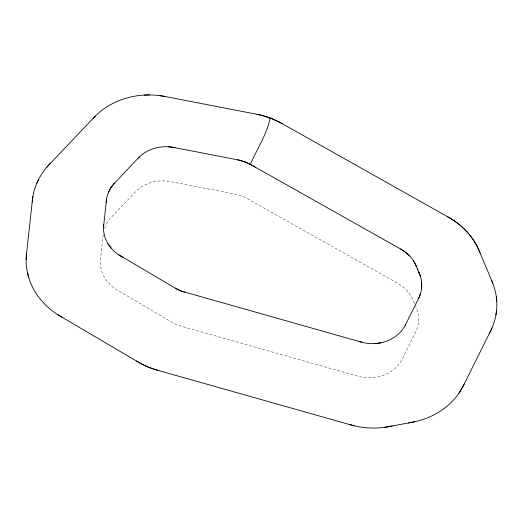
<?xml version="1.0" encoding="UTF-8"?>
<svg xmlns="http://www.w3.org/2000/svg" width="523" height="523" viewBox="0 0 523 523"><rect width="100%" height="100%" fill="white"/><g stroke="black" fill="none" stroke-linecap="round" stroke-linejoin="round"><path stroke-width="0.39" stroke-dasharray="2.62 1.96" d="M103.181 234.637L100.501 259.022A36.911 32.681 5.3 0 0 117.296 290.062L172.074 322.305A36.911 32.681 5.3 0 0 181.501 326.319L358.085 376.253A36.911 32.681 5.3 0 0 402.35 358.863L415.517 332.399A36.911 32.681 5.3 0 0 416.23 307.792L415.635 306.373M414.445 303.543L412.954 300.006A36.911 32.681 5.3 0 0 397.702 283.335L247.157 198.557A36.911 32.681 5.3 0 0 234.997 194.111L170.642 181.638A36.911 32.681 5.3 0 0 135.111 192.196L111.451 217.137A36.911 32.681 5.3 0 0 104.522 228.551"/><path stroke-width="0.78" d="M26.157 259.545L26.601 253.047M103.515 227.054L106.64 198.492M421.623 288.101L421.643 282.531M496.582 310.289L495.967 314.781M106.28 201.12L106.319 200.74M106.117 202.584L106.261 201.283M106.332 200.629L106.352 200.466A36.911 32.681 5.3 0 1 114.622 182.972L139.314 156.985M32.204 202.055L32.328 200.924M32.426 200.08L32.929 196.432M103.685 224.733L103.731 224.315M420.374 294.076L418.72 298.156M108.281 192.778L110.968 187.607L114.511 183.083M36.767 183.344L38.728 179.193M492.051 327.843L490.594 330.967M237.9 159.894L238.168 159.946A36.911 32.681 5.3 0 1 250.327 164.392C256.963 149.133 266.717 134.548 270.143 118.185L263.657 115.877L257.283 114.374L164.869 96.461A73.821 65.362 5.3 0 0 93.813 117.583M463.456 385.536L464.221 383.993M489.312 333.537L490.084 331.994M405.194 325.345L418.688 298.228A36.904 32.674 5.3 0 0 419.4 273.627L420.499 276.674M490.208 331.739L490.469 331.222M463.326 385.797L458.743 393.492M46.488 167.628L49.247 164.562M93.643 117.76L93.238 118.191M49.659 164.13L50.47 163.268M95.304 116.06L48.992 164.83A73.821 65.362 5.3 0 0 32.452 199.825L26.496 254.008A73.821 65.362 5.3 0 0 60.093 316.082L139.38 362.746A74.161 65.663 5.3 0 0 153.187 368.911L157.449 370.219M414.706 421.741L410.973 422.473M380.934 342.787L374.749 343.591M389.177 426.572L392.289 425.984M388.864 426.631L384.797 427.291M408.483 422.937L409.731 422.708M144.335 95.068L149.447 94.938M168.458 146.786L173.917 147.493M159.659 95.617L165.34 96.552M174.682 147.636L175.074 147.715M238.168 159.946L173.813 147.466A36.911 32.681 5.3 0 0 138.281 158.031M174.519 147.604L174.028 147.512M256.976 114.315L260.108 114.975A73.776 65.316 5.3 0 1 279.105 121.918M238.318 159.973L245.843 162.228L253.439 166.144M354.333 425.814L349.403 424.493M361.903 342.258L361.334 342.107M361.138 342.049L181.912 291.265L175.538 288.31L118.714 254.799M360.909 341.983L360.458 341.859M358.987 341.441L359.569 341.604M158.064 370.389L158.672 370.565M269.868 117.871L282.145 123.572M279.119 121.924L448.597 217.3A73.821 65.362 5.3 0 1 479.101 250.648L492.117 281.57A73.821 65.362 5.3 0 1 490.685 330.784L463.391 385.66A73.821 65.362 5.3 0 1 412.64 422.159L388.726 426.657A73.821 65.362 5.3 0 1 350.94 424.931L157.109 370.121A73.821 65.362 5.3 0 1 138.255 362.093L137.484 361.641M447.427 216.646L449.329 217.725A73.795 65.336 5.3 0 1 478.421 249.111M254.132 166.536L255.172 167.118M400.566 248.994L400.873 249.164A36.911 32.681 5.3 0 1 416.125 265.834L419.283 273.346M250.327 164.392L400.873 249.164M401.03 249.255L405.606 252.315L409.614 255.95M120.663 256.009L121.146 256.29M123.291 257.551L121.238 256.348M61.564 316.951L57.563 314.526M136.411 361.007L137.216 361.485M120.565 255.95L120.467 255.891A36.911 32.681 5.3 0 1 103.672 224.857M61.832 317.108L62.374 317.428M111.556 248.588L107.973 243.731M413.484 260.853L416.125 265.834M478.427 249.105L479.578 251.779M479.918 252.583L480.14 253.119M491.633 280.426L492.849 283.381M417.452 268.992L417.884 270.012M418.524 271.542L418.74 272.045M419.073 272.836L419.263 273.287M416.164 265.939L416.596 266.959M418.845 272.3L419.047 272.784M28.732 277.55L27.562 273.111M496.294 296.691L496.745 301.222M184.671 292.148A36.911 32.681 5.3 0 1 175.244 288.134M405.521 324.698A36.911 32.681 5.3 0 1 361.256 342.081"/></g></svg>
